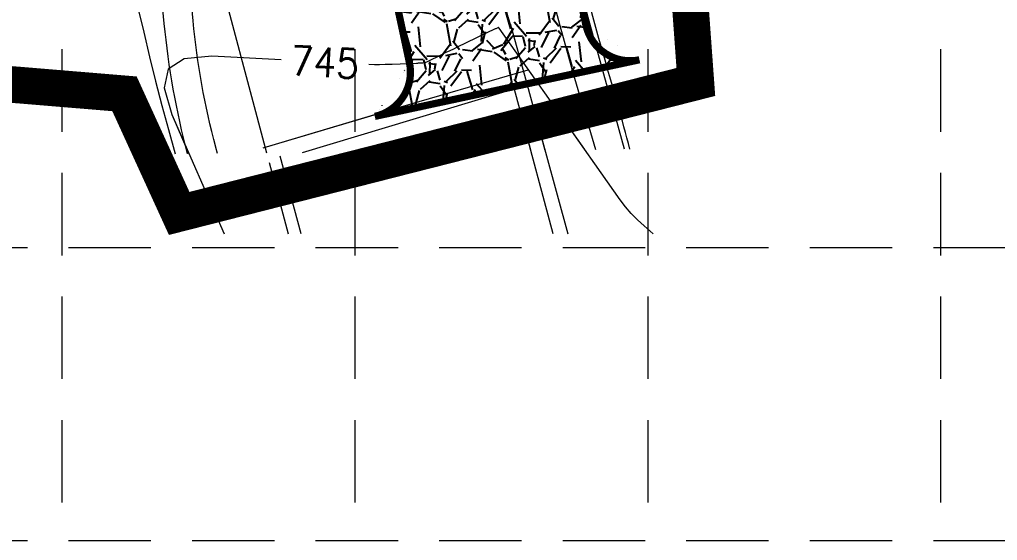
# Model space of a CAD drawing. Header units: feet. Extents: x 46644 to 49208, y 46045 to 47649.
# Drawn here: x 47760 to 47893.6, y 46206.7 to 46277.8 of the extents above; entities that cross this region are included whole.
import ezdxf
from ezdxf.enums import TextEntityAlignment as Align

# ---------------------------------------------------------------- set-up
doc = ezdxf.new("R2010")
doc.units = ezdxf.units.FT
doc.header["$MEASUREMENT"] = 0
for name, pattern in [('DGN Style 3', [33.544038, 23.960027, -9.584011]), ('HIDDEN', [0.375, 0.25, -0.125]), ('R W Line', [250, 200, -10, 10, -10, 10, -10])]:
    doc.linetypes.add(name, pattern=pattern)
for name, color, linetype, lineweight in [('EC', 35, 'Continuous', 0), ('Level 13', 1, 'Continuous', 0), ('Level 15', 1, 'Continuous', 0), ('Level 17', 1, 'Continuous', 0), ('Level 29', 1, 'Continuous', 0), ('Level 4', 1, 'Continuous', 0), ('LIMITS OF DISTURBANCE', 1, 'HIDDEN', 0)]:
    doc.layers.add(name, color=color, linetype=linetype, lineweight=lineweight)
doc.layers.add('GRID', color=254, linetype='HIDDEN')
doc.layers.add('LEGEND', color=7, linetype='Continuous')
doc.styles.add('Style-STANDARD', font='STANDARD.shx')
doc.linetypes.add('Fence', pattern='A,20,-3,[38,dgnlstyle-lstyle.shx,S=0.024,R=0,X=0,Y=0],-3', length=26)

# ---------------------------------------------------------------- blocks, each defined once
blk = doc.blocks.new('A$C25925E6C')
at = {"layer": 'LEGEND'}
h = blk.add_hatch(dxfattribs=at)
h.set_pattern_fill('GRAVEL', color=4, scale=9.857853, angle=-123.1204, style=0)
h.set_pattern_definition([(104.8923676, (-8441.7996, 12478.6285), (-31.21500951, 114.52653016), [1.326236, -131.2976106]), (61.8492676, (-8442.14045, 12479.91017), (-56.379938933, -104.460550351), [2.275863, -225.310347]), (9.3899676, (-8441.0667, 12481.9168), (-144.681459338, -23.312040876), [1.60474, -158.869473]), (144.1532676, (-8441.0301, 12486.4833), (159.737438242, -115.982904778), [2.072495, -205.1769937]), (169.7132676, (-8442.71002, 12487.697), (126.005961917, -23.355010033), [2.0322457, -201.1925974]), (234.1532676, (-8444.7096, 12488.0599), (115.982904778, 159.737438242), [2.072495, -205.1769937]), (274.5737676, (-8445.9233, 12486.37998), (-12.539370597, 161.1938218625), [2.740769, -271.335913]), (309.1348676, (-8445.70474, 12483.64794), (143.931675905, -176.292805008), [2.587568, -256.1693306]), (358.3091676, (-8444.0716, 12481.64086), (150.421141421, -3.97279108), [2.079514, -205.87212]), (52.1159676, (-8441.993, 12481.5795), (-67.50583444, -85.431779477), [2.3740864, -116.330186]), (99.2769676, (-8440.53515, 12483.45326), (-26.181909425, 158.3239807745), [3.0702086, -303.950876]), (15.6936676, (-8446.4451, 12478.36355), (87.24148119, 25.47532738), [1.0478996, -103.7425064]), (48.3487676, (-8445.4363, 12478.647), (-86.534817757, -96.557707043), [1.9936226, -197.369111]), (101.87957, (-8444.111, 12480.1367), (-8.25619, 5.386339), [1.3941074, -12.5469963]), (80.078168, (-8442.7435, 12480.0682), (-10.41929955, -52.05361771), [0.7507544, -74.324416]), (168.680968, (-8442.6142, 12480.8077), (30.15490196, -7.9028269), [1.0617203, -52.024444]), (267.843368, (-8443.6553, 12481.0161), (0.35339406, -35.54123466), [1.7244244, -55.756243]), (38.444668, (-8443.72, 12479.293), (-19.0288516, -11.12604994), [1.2469297, -29.926342]), (253.2690676, (-8439.4901, 12485.59634), (-29.094883502, -98.720867045), [1.7468115, -172.934786]), (307.2257676, (-8439.993, 12483.92347), (-69.272757015, 92.274434284), [1.465478, -145.0820435]), (170.078168, (-8442.0689, 12478.2157), (52.05361771, -10.41929955), [1.501499, -73.573671]), (220.4900676, (-8443.54796, 12478.4744), (78.631888659, 66.402921037), [1.7468115, -172.934786]), (216.323568, (-8444.609, 12488.9359), (43.44403918, 30.50829989), [1.68451, -82.541025]), (171.6546676, (-8445.9661, 12487.93806), (117.74973678, -17.968856636), [1.4114277, -139.731546]), (303.680968, (-8450.379, 12483.5194), (30.50825374, -43.44407179), [1.501499, -73.573671]), (254.2335676, (-8449.5463, 12482.27), (36.99769242, 128.87577541), [1.652482, -163.595249]), (306.323568, (-8447.7397, 12487.565), (-30.50829989, 43.44403918), [0.842255, -83.38328]), (338.189468, (-8450.0558, 12484.0148), (38.41108124, -13.2891857), [0.502652, -49.7627275]), (42.843368, (-8449.589, 12483.828), (-24.41518676, -19.3822403), [2.0322457, -38.612717]), (62.8885676, (-8448.09904, 12485.21), (-45.607190943, -87.948207582), [1.883343, -186.450671]), (180.569668, (-8444.3983, 12481.501), (21.89871614, -2.51647386), [1.421719, -34.121272]), (230.0367676, (-8445.81997, 12481.48677), (-108.080173999, -129.582465848), [2.482148, -245.73225]), (297.8249676, (-8447.4142, 12479.5843), (-36.247966456, 70.72911462), [1.014925, -100.477881]), (326.87957, (-8446.9405, 12478.687), (13.642525, 2.86985), [0.591471, -9.266382]), (357.1359676, (-8447.7436, 12485.2135), (-79.338655554, 4.679667055), [1.3694924, -135.5801774]), (284.8923676, (-8446.37584, 12485.1451), (31.21500951, -114.52653016), [2.652472, -129.9713745]), (236.87957, (-8445.694, 12482.582), (2.86985, -13.642525), [2.563042, -7.294811]), (202.1843676, (-8447.0946, 12480.4351), (111.656727522, 44.85742015), [1.5586646, -154.307673]), (130.934168, (-8448.5379, 12479.8466), (-27.63841457, 29.80153705), [1.435323, -70.3309306]), (84.5255676, (-8449.4783, 12480.9309), (19.778448898, 210.73094536), [2.336952, -231.358623]), (52.3056676, (-8449.25533, 12483.2572), (78.278534185, 101.944133846), [2.4723397, -244.76136])])
edge = h.paths.add_edge_path()
edge.add_line((6.3, 0.48), (42.61, 7.42))
edge.add_arc((41.46, 13.47), 6.16, 190.8529, 280.8138, ccw=False)
edge.add_line((35.4, 12.31), (24.8, 67.78))
edge.add_line((24.8, 67.78), (0.58, 63.15))
edge.add_line((0.58, 63.15), (11.19, 7.7))
edge.add_arc((5.14, 6.54), 6.16, -79.1862, 10.8529, ccw=False)
at = {"layer": 'LEGEND', "color": 4, "const_width": 0.986}
blk.add_lwpolyline([(6.3, 0.48), (42.61, 7.42, -0.414014), (35.4, 12.31), (24.8, 67.78), (0.58, 63.15), (11.19, 7.7, -0.414413)], format="xyb", close=True, dxfattribs=at)

msp = doc.modelspace()

# ---------------------------------------------------------------- linework, layer by layer
at = {"layer": 'EC', "color": 35, "linetype": 'DGN Style 3', "lineweight": 0}
for p, q in [((47824.95, 46276.51), (47819.8, 46274.01)), ((47824.96, 46276.51), (47824.95, 46276.51)), ((47824.97, 46276.51), (47824.96, 46276.51)), ((47824.98, 46276.52), (47824.97, 46276.51)), ((47824.97, 46276.51), (47824.97, 46276.51)), ((47825, 46276.53), (47824.98, 46276.52)), ((47825.01, 46276.53), (47825, 46276.53)), ((47825.02, 46276.54), (47825.01, 46276.53)), ((47825.03, 46276.54), (47825.02, 46276.54)), ((47825.04, 46276.54), (47825.03, 46276.54)), ((47825.31, 46276.68), (47825.04, 46276.54)), ((47825.37, 46276.7), (47825.31, 46276.68)), ((47825.42, 46276.69), (47825.37, 46276.7)), ((47825.47, 46276.67), (47825.42, 46276.69)), ((47825.51, 46276.62), (47825.47, 46276.67)), ((47837.2, 46260.04), (47825.51, 46276.62)), ((47818.25, 46273.27), (47817.74, 46273.02)), ((47818.77, 46273.52), (47818.25, 46273.27)), ((47819.29, 46273.76), (47818.77, 46273.52)), ((47819.8, 46274.01), (47819.29, 46273.76)), ((47782.49, 46272.45), (47780.32, 46271.02)), ((47786.28, 46272.77), (47782.49, 46272.45)), ((47795.72, 46272.28), (47786.28, 46272.77)), ((47814.24, 46271.81), (47810.89, 46271.67)), ((47814.34, 46271.81), (47814.24, 46271.81)), ((47814.43, 46271.82), (47814.34, 46271.81)), ((47814.53, 46271.82), (47814.43, 46271.82)), ((47814.62, 46271.83), (47814.53, 46271.82)), ((47815.06, 46271.84), (47814.62, 46271.83)), ((47815.2, 46271.86), (47815.06, 46271.84)), ((47815.33, 46271.88), (47815.2, 46271.86)), ((47815.45, 46271.92), (47815.33, 46271.88)), ((47815.58, 46271.97), (47815.45, 46271.92)), ((47817.74, 46273.02), (47815.58, 46271.97)), ((47780.32, 46271.02), (47779.75, 46268.48)), ((47808.49, 46271.61), (47807.7, 46271.65)), ((47808.65, 46271.6), (47808.49, 46271.61)), ((47808.82, 46271.6), (47808.65, 46271.6)), ((47808.99, 46271.6), (47808.82, 46271.6)), ((47809.15, 46271.6), (47808.99, 46271.6)), ((47809.93, 46271.64), (47809.15, 46271.6)), ((47810.17, 46271.65), (47809.93, 46271.64)), ((47810.41, 46271.66), (47810.17, 46271.65)), ((47810.65, 46271.67), (47810.41, 46271.66)), ((47810.89, 46271.67), (47810.65, 46271.67)), ((47779.75, 46268.48), (47780.79, 46264.82)), ((47780.74, 46265.02), (47780.79, 46264.82)), ((47780.79, 46264.82), (47787.94, 46248.55)), ((47780.79, 46264.82), (47783.14, 46259.47)), ((47842.04, 46253.18), (47833.7, 46265.02)), ((47842.77, 46252.21), (47842.04, 46253.18)), ((47843.55, 46251.3), (47842.77, 46252.21)), ((47844.4, 46250.43), (47843.55, 46251.3)), ((47845.3, 46249.61), (47844.4, 46250.43)), ((47846.55, 46248.55), (47845.3, 46249.61))]:
    msp.add_line(p, q, dxfattribs=at)
at = {"layer": 'GRID', "color": 252, "linetype": 'HIDDEN', "lineweight": 0, "ltscale": 45}
for p, q in [((47765.8, 47606.85), (47765.8, 46206.68)), ((47805.8, 47606.85), (47805.8, 46206.68)), ((47845.8, 47606.85), (47845.8, 46206.68)), ((47885.8, 47606.85), (47885.8, 46206.68)), ((46686.7, 46246.68), (49166.7, 46246.68)), ((46686.7, 46206.68), (49166.7, 46206.68))]:
    msp.add_line(p, q, dxfattribs=at)
at = {"layer": 'Level 13', "color": 7, "linetype": 'Continuous', "lineweight": 0}
msp.add_line((47798.65, 46259.63), (47829.32, 46268.86), dxfattribs=at)
at = {"layer": 'Level 13', "color": 7, "linetype": 'Continuous', "lineweight": 0, "flags": 128}
for points in [[(47786.32, 46287.48), (47793.75, 46259.58)], [(47827.01, 46277.26), (47829.32, 46268.86)]]:
    msp.add_lwpolyline(points, dxfattribs=at)
at = {"layer": 'Level 13', "color": 7, "linetype": 'DGN Style 3', "lineweight": 0, "flags": 128}
for points in [[(47829.84, 46259.96), (47827.57, 46268.41)], [(47829.32, 46268.86), (47831.75, 46259.98)], [(47832.9, 46248.55), (47828.49, 46265.02)], [(47830.37, 46265.02), (47834.89, 46248.55)], [(47798.48, 46248.55), (47795.58, 46259.12)], [(47794.1, 46258.26), (47796.68, 46248.55)]]:
    msp.add_lwpolyline(points, dxfattribs=at)
at = {"layer": 'Level 13', "color": 7, "linetype": 'Continuous', "lineweight": 0, "extrusion": (0, 0, -1)}
msp.add_arc((-48212.73, 46383.19), 400, 344.644, 348.9166, dxfattribs=at)
at = {"layer": 'Level 15', "color": 7, "linetype": 'Continuous', "lineweight": 0, "flags": 128}
for points in [[(47787.03, 46259.51), (47786.83, 46260.31), (47786.81, 46260.36, -0.041245), (47783.71, 46277.63), (47781.35, 46302.39, 0.01295), (47780.76, 46307.2), (47779.26, 46317.32), (47779.26, 46317.32), (47751.75, 46503.04), (47758.18, 46503.99), (47757.15, 46510.97), (47750.72, 46510.01), (47738.93, 46589.61), (47734.97, 46589.03), (47746.76, 46509.43), (47741.76, 46508.69), (47742.79, 46501.71), (47747.79, 46502.46), (47775.3, 46316.74), (47775.3, 46316.74), (47776.8, 46306.61, -0.01295), (47777.36, 46302.01), (47779.73, 46277.25, 0.040939), (47782.91, 46259.46)], [(47842.65, 46260.1), (47839.44, 46271.64), (47837.68, 46278.05, 0.026416), (47834, 46289.12), (47827.94, 46304.58, -0.056711), (47822.73, 46324.13), (47794.6, 46514.06)], [(47790.64, 46513.47), (47818.77, 46323.55, 0.056709), (47824.22, 46303.12), (47830.28, 46287.66, -0.026416), (47833.82, 46276.99), (47835.58, 46270.58), (47835.59, 46270.57), (47838.65, 46260.06)]]:
    msp.add_lwpolyline(points, format="xyb", dxfattribs=at)
at = {"layer": 'Level 17', "color": 7, "linetype": 'Fence', "lineweight": 0, "flags": 128}
for points in [[(47793.28, 46260.27), (47810.69, 46265.45), (47829.49, 46270.92)], [(47793.28, 46260.27), (47809.22, 46265.02)]]:
    msp.add_lwpolyline(points, dxfattribs=at)
at = {"layer": 'Level 4', "color": 7, "linetype": 'R W Line', "lineweight": 0, "extrusion": (0, 0, -1)}
msp.add_arc((-48212.31, 46379.61), 387.5, 343.9122, 351.2477, dxfattribs=at)
at = {"layer": 'Level 4', "color": 7, "linetype": 'R W Line', "lineweight": 0}
msp.add_arc((48212.31, 46379.61), 447.5, 188.5528, 195.5758, dxfattribs=at)
at = {"layer": 'Level 4', "color": 7, "linetype": 'Continuous', "lineweight": 0}
msp.add_arc((47042.49, 46042.23), 830, 15.21884, 16.08778, dxfattribs=at)
at = {"layer": 'LIMITS OF DISTURBANCE', "color": 1, "linetype": 'HIDDEN', "lineweight": 0, "ltscale": 100, "const_width": 5}
msp.add_lwpolyline([(47739.21, 46270.56), (47774.34, 46267.65), (47781.81, 46251.32), (47852.38, 46269.27), (47849.6, 46307.49), (47981.61, 46319.48), (47981.61, 46319.48), (47981.18, 46356.57), (47839.72, 46354.75), (47804.02, 46583.05), (47826.33, 46601.73), (47980.5, 46513.21), (48043.84, 46569.7), (48332.85, 46385.18), (48560.2, 46404.13), (48564.11, 46825.29), (48553.83, 46869.85)], dxfattribs=at)

# ---------------------------------------------------------------- block references
at = {"layer": 'Level 29', "color": 7, "linetype": 'Continuous', "lineweight": 0, "rotation": 1.249297671481874}
msp.add_blockref('A$C25925E6C', (47802.24, 46263.95), dxfattribs=at)

# ---------------------------------------------------------------- texts
at = {"layer": 'EC', "color": 35, "linetype": 'DGN Style 3', "lineweight": 0, "style": 'Style-STANDARD'}
msp.add_text('745', height=4, rotation=357.013, dxfattribs=at).set_placement((47801.71, 46271.96), align=Align.MIDDLE_CENTER)

doc.saveas('drawing.dxf')
